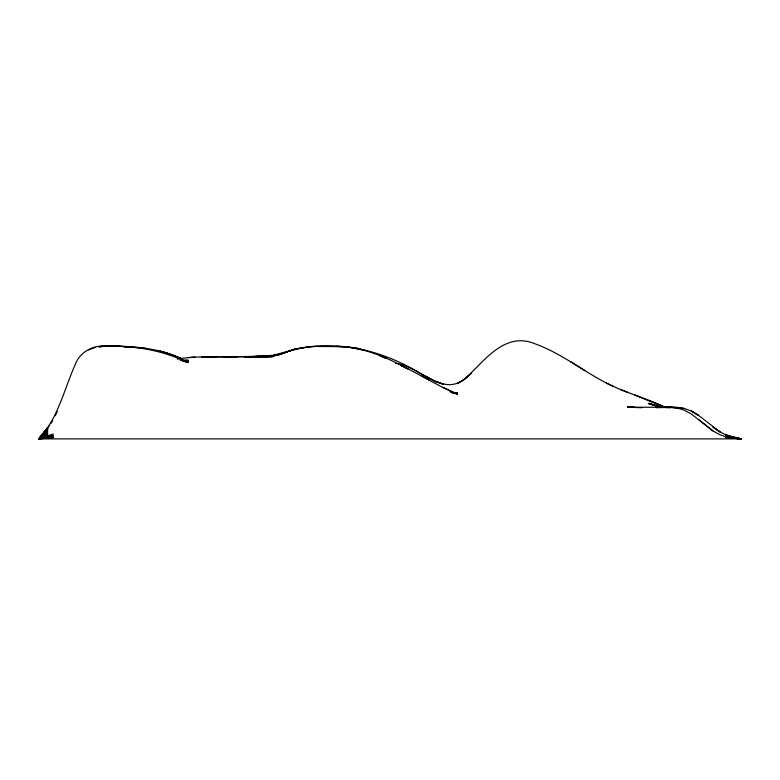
<?xml version="1.0" encoding="UTF-8"?>
<svg xmlns="http://www.w3.org/2000/svg" width="780" height="780" viewBox="0 0 780 780"><rect width="100%" height="100%" fill="white"/><g stroke="black" fill="none" stroke-linecap="round" stroke-linejoin="round"><path stroke-width="1.17" d="M55.253 415.74L57.272 411.606M49.53 425.48L39 438.877L741 438.877C730.801 437.365 720.944 433.612 712.94 427.011L719.891 431.866M50.768 423.608L52.621 420.8M53.245 437.629L39 438.877C58.139 418.031 64.009 389.727 75.202 364.572C80.593 350.298 95.423 344.487 109.688 346.037C133.819 346.125 158.681 348.094 180.853 358.41L195 357.084L216.236 356.791M53.245 436.322L39 438.877L47.677 427.606L39 438.877L53.245 437.102M53.245 434.002L39 438.877L47.677 427.674L39 438.877L53.245 435.367M47.677 435.386L39 438.877L47.677 427.81M47.677 434.918L39 438.877L47.677 427.918M47.677 433.894L39 438.877L47.677 428.015L39 438.877L47.677 434.401M47.677 433.339L39 438.877L46.956 429.127M47.677 432.091L39 438.877L46.225 430.053L39 438.877L47.677 432.734M47.677 431.467L39 438.877L46.225 430.102M46.225 430.238L39 438.877L46.956 429.331M40.736 437.307L39 438.877L47.677 428.668M40.736 437.19L39 438.877L47.677 430.833M42.159 435.191L43.729 433.348M47.677 429.117L39 438.877L47.677 430.219M47.677 429.624L39 438.877L40.579 437.248M39 438.877L40.579 437.18M88.569 349.918L95.433 347.227M294.362 349.372C337.974 339.407 383.37 350.493 420.917 373.805M177.284 359.151L180.853 358.39L173.716 355.387L159.471 350.971L166.569 352.921L180.853 358.41M99.031 346.749L102.638 346.261L99.031 346.749C129.324 344.516 160.495 349.226 187.941 362.661L180.853 359.687L187.941 362.476L180.853 359.775L187.941 362.3L180.853 359.863L187.941 362.096L180.853 359.97L187.941 361.589L180.853 360.175L187.941 361.296L180.853 360.262L187.941 360.965L180.853 360.331L187.941 360.282L180.853 360.331M308.441 346.846L294.362 349.284L272.961 356.236L280.049 354.266L265.902 356.85L280.049 354.481L265.902 356.665L251.745 356.811M272.961 356.772L244.627 356.762L272.961 356.021L230.422 356.791L271.781 356.752M187.941 357.542L195 357.094M265.902 356.567L272.961 356.148L244.627 356.762L265.902 356.772M258.863 356.538L265.902 356.168L251.745 356.704L272.961 355.3L301.363 348.036L315.51 346.437L343.902 346.661L358.078 348.182M725.722 434.801L741 438.877L725.722 436.732L719.891 434.752L712.94 430.93L691.411 414.073L684.245 410.134L677.157 408.018L670.137 407.296L655.941 407.56L677.157 407.501L663.058 407.219L655.941 406.01L666.598 407.56L655.941 406.263L667.777 407.56L663.058 407.033L677.157 407.628L663.058 407.219L655.941 405.795L663.058 407.384L648.872 403.757L662.044 407.433L648.872 403.523L657.979 406.585M453.833 393.091L457.373 393.559L453.833 393.042L457.373 393.013L453.833 393.149L457.373 393.724L451.474 392.438L457.373 393.851L450.294 391.599L457.373 394.046C417.748 377.413 381.615 346.964 336.765 346.408L343.902 346.827M670.137 407.316L627.52 407.199L641.755 407.726M237.539 356.782L202.069 356.889L230.422 356.782L223.353 356.782M663.058 407.062L677.157 407.452L684.245 408.447L691.411 411.05L698.568 415.399L719.891 431.857M663.058 407.257L670.137 407.589L663.058 406.809M109.688 346.144L116.883 346.3M116.883 346.106L145.285 348.26M725.722 437.56L741 438.877L732.352 437.063L741 438.877L733.951 438.194M726.901 437.522L731.601 437.97M725.722 437.317L741 438.877L732.352 437.141L741 438.877L726.901 437.327M725.722 436.898L741 438.877L725.722 435.835L741 438.877L725.722 437.083L741 438.877L732.352 437.268M731.601 437.668L733.951 437.97M736.3 438.272L741 438.877L725.722 436.858L741 438.877L725.722 436.244M725.722 436.781L741 438.877L732.352 437.551M677.157 407.452L684.245 408.457M732.352 437.648L741 438.877L725.722 436.673M350.971 347.568L365.177 350.337L358.078 348.689M395.577 363.421C419.162 365.693 441.11 396.854 464.422 379.304C484.195 361.569 504.397 330.788 535.353 343.931C560.917 353.233 582.348 370.51 606.274 383C625.19 392.759 646.015 398.005 665.077 407.384L634.618 394.973M450.294 391.404L457.373 394.173L443.215 387.601M620.412 389.473L627.52 392.291M648.872 400.345L663.058 406.341M606.274 383L613.411 386.431M436.137 381.917L421.921 374.351L436.137 381.869M421.921 374.332L429.019 378.095M421.921 376.096L429.019 379.87M570.872 361.861L585.01 370.685M712.94 430.93L698.568 419.465M471.529 373.035L464.422 379.294L457.373 383.575L464.422 379.304L471.529 373.074M287.255 351.585L280.049 354.412L287.255 351.634M294.362 349.284L287.255 351.683L294.362 349.333M287.255 351.829L280.049 354.218L287.255 351.829M457.373 392.584L453.833 392.954L457.373 392.584M209.167 356.811L202.069 356.928L216.236 356.791L202.069 356.909L216.236 356.791L209.167 356.831M634.618 407.375L627.52 407.062L634.618 407.443M670.137 407.589L663.058 406.897L670.137 407.521M131.157 347.119L124.049 346.603L131.157 347.119M187.941 361.861L180.853 360.077L187.941 361.861M457.373 393.851L451.308 392.145L457.373 393.949M655.941 405.678L648.872 403.319L655.941 405.688M443.215 384.286L436.137 381.449L443.215 384.296M386.461 358.507L379.411 355.407L386.461 358.517M407.745 368.803L400.657 365.293L407.745 368.823M698.568 415.447L691.411 411.05L698.568 415.447"/></g></svg>
